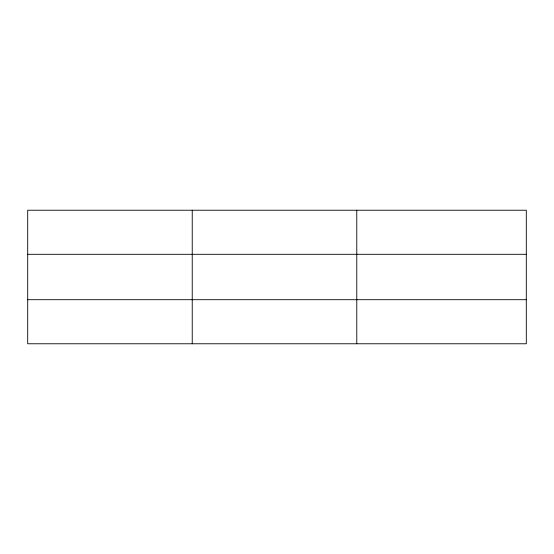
<?xml version="1.0" encoding="UTF-8"?>
<svg xmlns="http://www.w3.org/2000/svg" width="554" height="554" viewBox="0 0 554 554"><rect width="100%" height="100%" fill="white"/><g stroke="black" fill="none" stroke-linecap="round" stroke-linejoin="round"><path stroke-width="0.83" d="M192.238 210.229L192.238 343.771M356.776 210.229L356.776 343.771M526.3 254.3L526.3 210.229L27.7 210.229L27.7 343.771L526.3 343.771L526.3 254.3L27.7 254.3M27.7 299.7L526.3 299.7"/></g></svg>
